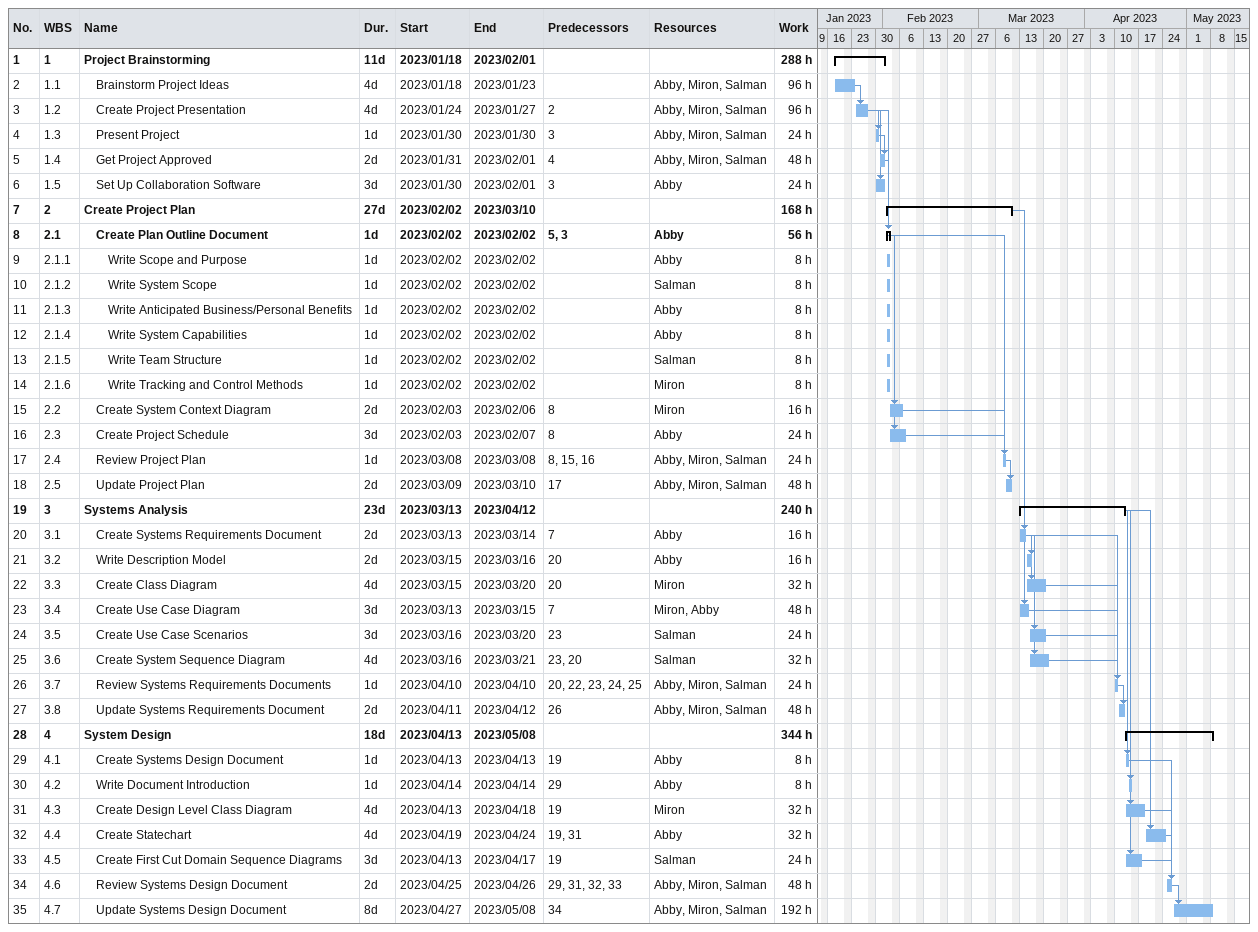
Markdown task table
| ID | WBS | Task | Duration | Start | Finish | Predecessors | Resources | Work (h) |
|---|---|---|---|---|---|---|---|---|
| 1 | 1 | **Project Brainstorming** | 11d | 2023-01-18 | 2023-02-01 |  |  | 288 |
| 2 | 1.1 | Brainstorm Project Ideas | 4d | 2023-01-18 | 2023-01-23 |  | Abby, Miron, Salman | 96 |
| 3 | 1.2 | Create Project Presentation | 4d | 2023-01-24 | 2023-01-27 | 2 | Abby, Miron, Salman | 96 |
| 4 | 1.3 | Present Project | 1d | 2023-01-30 | 2023-01-30 | 3 | Abby, Miron, Salman | 24 |
| 5 | 1.4 | Get Project Approved | 2d | 2023-01-31 | 2023-02-01 | 4 | Abby, Miron, Salman | 48 |
| 6 | 1.5 | Set Up Collaboration Software | 3d | 2023-01-30 | 2023-02-01 | 3 | Abby | 24 |
| 7 | 2 | **Create Project Plan** | 27d | 2023-02-02 | 2023-03-10 |  |  | 168 |
| 8 | 2.1 | **Create Plan Outline Document** | 1d | 2023-02-02 | 2023-02-02 | 5, 3 | Abby | 56 |
| 9 | 2.1.1 | Write Scope and Purpose | 1d | 2023-02-02 | 2023-02-02 |  | Abby | 8 |
| 10 | 2.1.2 | Write System Scope | 1d | 2023-02-02 | 2023-02-02 |  | Salman | 8 |
| 11 | 2.1.3 | Write Anticipated Business/Personal Benefits | 1d | 2023-02-02 | 2023-02-02 |  | Abby | 8 |
| 12 | 2.1.4 | Write System Capabilities | 1d | 2023-02-02 | 2023-02-02 |  | Abby | 8 |
| 13 | 2.1.5 | Write Team Structure | 1d | 2023-02-02 | 2023-02-02 |  | Salman | 8 |
| 14 | 2.1.6 | Write Tracking and Control Methods | 1d | 2023-02-02 | 2023-02-02 |  | Miron | 8 |
| 15 | 2.2 | Create System Context Diagram | 2d | 2023-02-03 | 2023-02-06 | 8 | Miron | 16 |
| 16 | 2.3 | Create Project Schedule | 3d | 2023-02-03 | 2023-02-07 | 8 | Abby | 24 |
| 17 | 2.4 | Review Project Plan | 1d | 2023-03-08 | 2023-03-08 | 8, 15, 16 | Abby, Miron, Salman | 24 |
| 18 | 2.5 | Update Project Plan | 2d | 2023-03-09 | 2023-03-10 | 17 | Abby, Miron, Salman | 48 |
| 19 | 3 | **Systems Analysis** | 23d | 2023-03-13 | 2023-04-12 |  |  | 240 |
| 20 | 3.1 | Create Systems Requirements Document | 2d | 2023-03-13 | 2023-03-14 | 7 | Abby | 16 |
| 21 | 3.2 | Write Description Model | 2d | 2023-03-15 | 2023-03-16 | 20 | Abby | 16 |
| 22 | 3.3 | Create Class Diagram | 4d | 2023-03-15 | 2023-03-20 | 20 | Miron | 32 |
| 23 | 3.4 | Create Use Case Diagram | 3d | 2023-03-13 | 2023-03-15 | 7 | Miron, Abby | 48 |
| 24 | 3.5 | Create Use Case Scenarios | 3d | 2023-03-16 | 2023-03-20 | 23 | Salman | 24 |
| 25 | 3.6 | Create System Sequence Diagram | 4d | 2023-03-16 | 2023-03-21 | 23, 20 | Salman | 32 |
| 26 | 3.7 | Review Systems Requirements Documents | 1d | 2023-04-10 | 2023-04-10 | 20, 22, 23, 24, 25 | Abby, Miron, Salman | 24 |
| 27 | 3.8 | Update Systems Requirements Document | 2d | 2023-04-11 | 2023-04-12 | 26 | Abby, Miron, Salman | 48 |
| 28 | 4 | **System Design** | 18d | 2023-04-13 | 2023-05-08 |  |  | 344 |
| 29 | 4.1 | Create Systems Design Document | 1d | 2023-04-13 | 2023-04-13 | 19 | Abby | 8 |
| 30 | 4.2 | Write Document Introduction | 1d | 2023-04-14 | 2023-04-14 | 29 | Abby | 8 |
| 31 | 4.3 | Create Design Level Class Diagram | 4d | 2023-04-13 | 2023-04-18 | 19 | Miron | 32 |
| 32 | 4.4 | Create Statechart | 4d | 2023-04-19 | 2023-04-24 | 19, 31 | Abby | 32 |
| 33 | 4.5 | Create First Cut Domain Sequence Diagrams | 3d | 2023-04-13 | 2023-04-17 | 19 | Salman | 24 |
| 34 | 4.6 | Review Systems Design Document | 2d | 2023-04-25 | 2023-04-26 | 29, 31, 32, 33 | Abby, Miron, Salman | 48 |
| 35 | 4.7 | Update Systems Design Document | 8d | 2023-04-27 | 2023-05-08 | 34 | Abby, Miron, Salman | 192 |
